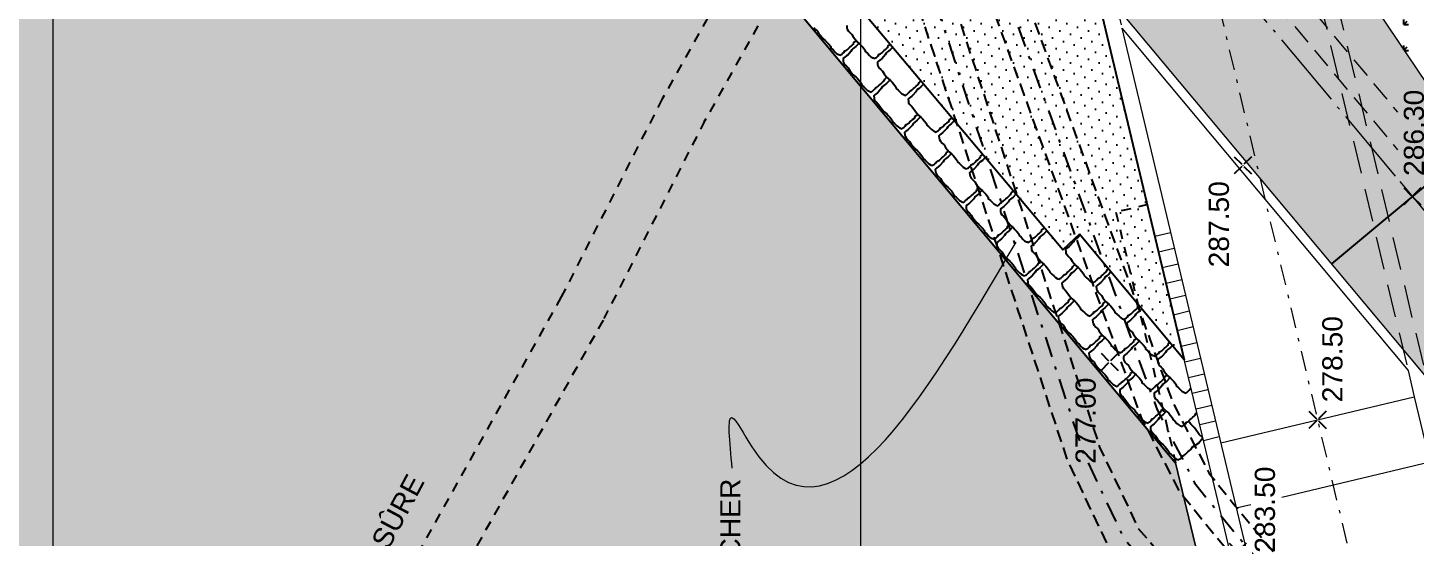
# Model space of a CAD drawing. Extents: x 62405 to 62842, y 108162 to 109685.
# Drawn here: x 62449.22 to 62492.18, y 109525.98 to 109541.76 of the extents above; entities that cross this region are included whole.
import ezdxf
from ezdxf.enums import TextEntityAlignment as Align

# ---------------------------------------------------------------- set-up
doc = ezdxf.new("R2010")
doc.units = 0
doc.header["$LTSCALE"] = 0.999976
doc.header["$MEASUREMENT"] = 0
for name, pattern in [('ACAD_ISO04W100', [30, 24, -3, 0, -3]), ('DOT', [0.55, 0.3, -0.25]), ('NASCOSTA', [9.525, 6.35, -3.175]), ('TRATTEGGIATA', [19.05, 12.7, -6.35]), ('TRATTEGGIATA2', [9.525, 6.35, -3.175]), ('TRATTOPUNTO2', [12.7, 6.35, -3.175, 0, -3.175])]:
    doc.linetypes.add(name, pattern=pattern)
for name, color, linetype in [('Bâti', 7, 'Continuous'), ('colore lago', 131, 'Continuous'), ('Conduite 1000', 170, 'Continuous'), ('coordinate', 2, 'Continuous'), ('DIME', 6, 'Continuous'), ('Limite fiume', 6, 'Continuous'), ('LIN010CO', 2, 'Continuous'), ('LIN010TR', 2, 'NASCOSTA'), ('LIN018CO', 6, 'Continuous'), ('LIN018TR', 6, 'NASCOSTA'), ('LIN025CO', 7, 'Continuous'), ('LIN035CO', 1, 'Continuous'), ('pendenze', 2, 'Continuous'), ('scavo 1', 254, 'Continuous'), ('sezioni', 7, 'Continuous'), ('TEXT035', 1, 'Continuous')]:
    doc.layers.add(name, color=color, linetype=linetype)
doc.layers.add('Colori bordi', color=5, linetype='Continuous', plot=False)
doc.styles.add('ARIAL', font='arial.ttf')

# ---------------------------------------------------------------- blocks, each defined once
blk = doc.blocks.new('quote')
at = {"layer": 'LIN018CO'}
for p, q in [((0.001, 0.001), (-0.001, -0.001)), ((0.001, -0.001), (-0.001, 0.001))]:
    blk.add_line(p, q, dxfattribs=at)
at = {"layer": 'LIN035CO'}
for p, q in [((-0.013, 0.013), (-0.106, 0.106)), ((0.106, 0.106), (0.013, 0.013)), ((-0.013, -0.013), (-0.106, -0.106)), ((0.106, -0.106), (0.013, -0.013))]:
    blk.add_line(p, q, dxfattribs=at)
at = {"layer": 'TEXT035', "style": 'ARIAL'}
blk.add_attdef('VALORE', text='', height=0.25, dxfattribs=at).set_placement((0, 0.33), align=Align.CENTER)

msp = doc.modelspace()

# ---------------------------------------------------------------- hatches: boundary and pattern name
at = {"layer": 'colore lago', "ltscale": 2.5}
msp.add_hatch(color=256, dxfattribs=at).paths.add_polyline_path([(62418.386, 109536.339), (62418.985, 109535.375), (62423.804, 109527.74), (62427.401, 109522.066), (62428.917, 109522.33), (62431.999, 109520.483), (62435.209, 109517.103), (62435.248, 109508.375), (62442.532, 109497.745), (62448.327, 109490.271), (62450.507, 109487.501), (62519.333, 109487.501), (62517.305, 109489.509), (62515.162, 109489.283), (62513.59, 109490.987), (62513.852, 109495.246), (62504.852, 109507.641), (62496.282, 109519.444), (62493.401, 109518.757), (62485.503, 109525.16), (62484.758, 109528.288), (62471.397, 109544.28), (62471.521, 109544.381), (62471.307, 109544.63), (62466.582, 109550.14), (62461.323, 109555.669), (62452.234, 109564.908), (62445.975, 109571.355), (62438.597, 109578.993), (62431.968, 109586.051), (62422.759, 109596.383), (62419.614, 109600.43), (62418.386, 109602.152)])
at = {"layer": 'DIME'}
h = msp.add_hatch(dxfattribs=at)
h.set_pattern_fill('GRASS', color=256, scale=0.8, angle=-44.9999, style=0)
h.set_pattern_definition([(45.00005, (61944.618, 109724.25573), (-7.6e-07, 0.8), [0.15, -0.9813709]), (5e-05, (61944.618, 109724.2557), (-8e-07, 0.8), [0.15, -0.65]), (90.00005, (61944.618, 109724.2557), (-0.8, -8e-07), [0.15, -0.65])])
h.paths.add_polyline_path([(62492.313, 109543.599), (62493.508, 109541.961), (62493.87, 109541.407), (62494.088, 109541.074), (62494.373, 109541.142), (62493.957, 109541.768), (62490.126, 109547.608), (62490.225, 109547.101), (62490.3, 109546.356), (62490.374, 109545.611), (62490.449, 109544.866), (62490.464, 109544.718), (62491.091, 109543.95), (62493.171, 109540.856), (62494.045, 109541.064)])
h.paths.add_polyline_path([(62495.302, 109539.224), (62494.045, 109541.064), (62493.171, 109540.856), (62494.64, 109538.67)])
h.paths.add_polyline_path([(62495.684, 109538.689), (62495.465, 109538.975), (62495.302, 109539.224), (62494.64, 109538.67), (62495.842, 109536.881), (62496.571, 109537.4), (62496.449, 109537.586)])
h.paths.add_polyline_path([(62497.255, 109536.297), (62497.031, 109536.7), (62496.571, 109537.4), (62495.842, 109536.881), (62496.584, 109535.777), (62496.638, 109535.819)])
h.paths.add_polyline_path([(62496.584, 109535.777), (62494.64, 109538.67), (62493.868, 109538.026), (62496.302, 109534.794), (62496.741, 109534.332), (62496.75, 109534.324), (62496.24, 109534.947), (62496.024, 109535.342)])
h.paths.add_polyline_path([(62494.64, 109538.67), (62493.171, 109540.856), (62492.132, 109540.608), (62493.868, 109538.026)])
h.paths.add_polyline_path([(62491.091, 109543.95), (62491.065, 109543.982), (62490.577, 109543.589), (62490.598, 109543.377), (62490.624, 109542.852), (62492.132, 109540.608), (62493.171, 109540.856)])
h.paths.add_polyline_path([(62491.785, 109540.765), (62496.604, 109541.922), (62496.423, 109542.677), (62491.604, 109541.52)], flags=9)
at = {"layer": 'Limite fiume', "linetype": 'Continuous'}
h = msp.add_hatch(dxfattribs=at)
h.set_pattern_fill('DOTS', color=256, scale=5, angle=-44.9999, style=0)
h.set_pattern_definition([(225.00005426, (0.10277, 999.94085), (0.1104857485, -0.33145619904), [0, -0.3125])])
h.paths.add_polyline_path([(62481.776, 109535.366), (62481.261, 109534.878), (62472.483, 109545.338), (62473.178, 109545.93), (62471.102, 109548.566), (62470.366, 109547.939), (62469.644, 109548.644), (62474.162, 109552.434), (62480.831, 109544.839), (62482.217, 109543.261), (62485.026, 109531.477)])
at = {"layer": 'scavo 1'}
msp.add_hatch(color=256, dxfattribs=at).paths.add_polyline_path([(62471.01, 109566.95), (62490.287, 109543.354), (62493.868, 109538.026), (62496.302, 109534.794), (62498.473, 109532.507), (62499.4, 109531.059), (62500.442, 109530.191), (62502.093, 109528.83), (62504.467, 109527.208), (62507.064, 109524.292), (62507.501, 109523.45), (62508, 109522.241), (62508.782, 109521.102), (62509.886, 109519.928), (62512.198, 109517.473), (62513.479, 109516.121), (62514.44, 109514.804), (62516.041, 109512.919), (62517.447, 109510.814), (62518.571, 109509.21), (62519.852, 109507.691), (62521.103, 109506.321), (62522.265, 109504.564), (62522.384, 109503.79), (62523.04, 109502.181), (62523.963, 109501.139), (62525.363, 109499.62), (62526.882, 109498.16), (62527.663, 109497.205), (62524.715, 109494.745), (62493.673, 109531.901), (62492.516, 109530.934), (62481.544, 109544.066), (62482.701, 109545.034), (62468.3, 109562.272), (62452.365, 109578.929), (62458.034, 109583.666), (62469.779, 109568.539)])

# ---------------------------------------------------------------- linework, layer by layer
at = {"layer": 'Bâti', "linetype": 'DOT'}
for p, q in [((62470.535, 109542.537), (62468.861, 109539.553)), ((62471.824, 109541.814), (62470.15, 109538.83)), ((62468.861, 109539.553), (62465.739, 109533.423)), ((62470.179, 109538.882), (62467.057, 109532.752)), ((62483.9, 109536.282), (62482.909, 109536.045)), ((62482.909, 109536.045), (62484.758, 109528.288)), ((62465.739, 109533.423), (62459.812, 109522.821)), ((62467.031, 109532.701), (62461.104, 109522.099))]:
    msp.add_line(p, q, dxfattribs=at)
at = {"layer": 'Colori bordi', "linetype": 'Continuous', "lineweight": 0, "flags": 128}
msp.add_lwpolyline([(62485.503, 109525.16), (62484.758, 109528.288), (62471.397, 109544.28), (62471.521, 109544.381), (62471.307, 109544.63), (62466.582, 109550.14), (62461.323, 109555.669), (62452.234, 109564.908), (62445.975, 109571.355), (62438.597, 109578.993), (62431.968, 109586.051), (62422.759, 109596.383), (62419.614, 109600.43), (62418.386, 109602.152), (62418.386, 109536.339), (62418.985, 109535.375), (62423.804, 109527.74), (62427.401, 109522.066)], dxfattribs=at)
at = {"layer": 'Conduite 1000', "linetype": 'TRATTEGGIATA2', "ltscale": 0.06, "flags": 128}
for points, elevation in [([(62462.951, 109569.266), (62468.482, 109563.313), (62474.066, 109557.787), (62475.014, 109556.513), (62475.806, 109554.754), (62477.042, 109551.158), (62484.673, 109530.139), (62485.796, 109527.96), (62486.539, 109527.03), (62496.147, 109515.461), (62498.015, 109513.188), (62499.314, 109511.67), (62499.508, 109511.447), (62501.86, 109508.75), (62502.044, 109508.532), (62503.096, 109507.296), (62503.169, 109507.21), (62506.669, 109502.962), (62510.917, 109497.796), (62515.172, 109492.623), (62520.198, 109486.553), (62525.225, 109480.482), (62530.361, 109474.313), (62535.499, 109468.144), (62540.212, 109462.497), (62544.926, 109456.851), (62565.713, 109432.084), (62567.128, 109430.36), (62568.411, 109428.898), (62569.163, 109427.961), (62570.114, 109426.834), (62570.457, 109426.45), (62575.082, 109420.662), (62582.399, 109411.97), (62582.754, 109410.872), (62581.736, 109410.542), (62581.445, 109411.441), (62574.254, 109419.984), (62569.64, 109425.759), (62569.306, 109426.133), (62568.337, 109427.281), (62567.592, 109428.209), (62566.312, 109429.667), (62564.89, 109431.401), (62544.106, 109456.164), (62539.391, 109461.812), (62534.677, 109467.459), (62529.539, 109473.629), (62524.402, 109479.799), (62519.374, 109485.87), (62514.347, 109491.942), (62510.09, 109497.117), (62505.844, 109502.281), (62502.347, 109506.525), (62502.28, 109506.604), (62501.229, 109507.839), (62501.048, 109508.052), (62498.701, 109510.744), (62498.504, 109510.971), (62497.195, 109512.501), (62495.322, 109514.78), (62485.71, 109526.354), (62484.894, 109527.375), (62483.691, 109529.709), (62476.034, 109550.802), (62474.81, 109554.36), (62474.086, 109555.967), (62473.256, 109557.084), (62467.714, 109562.568), (62462.167, 109568.537)], 279.04), ([(62463.405, 109565.574), (62465.133, 109563.791), (62469.02, 109559.793), (62472.915, 109555.789), (62473.768, 109554.683), (62474.27, 109553.501), (62475.053, 109551.212), (62475.959, 109548.424), (62476.864, 109545.64), (62482.403, 109528.776), (62483.598, 109526.257), (62484.158, 109525.609), (62494.437, 109513.44), (62495.976, 109511.575), (62496.99, 109510.456), (62498.469, 109508.942), (62499.969, 109507.403), (62500.142, 109507.214), (62501.341, 109505.952), (62503.051, 109503.871), (62504.767, 109501.782), (62509.889, 109495.622), (62515.014, 109489.461), (62518.195, 109485.622), (62525.264, 109477.098), (62530.391, 109470.978), (62534.032, 109466.633), (62535.529, 109464.845), (62535.642, 109464.708), (62536.737, 109463.404), (62545.242, 109453.253), (62545.418, 109453.044), (62561.204, 109434.247), (62563.166, 109431.887), (62565.561, 109428.98), (62566.396, 109428.011), (62567.418, 109426.731), (62568.805, 109425.067), (62572.623, 109420.422), (62576.608, 109415.646), (62580.658, 109410.792), (62581.152, 109409.337), (62580.139, 109408.993), (62579.709, 109410.26), (62575.787, 109414.96), (62571.799, 109419.739), (62567.981, 109424.384), (62566.589, 109426.054), (62565.572, 109427.328), (62564.743, 109428.291), (62562.342, 109431.205), (62560.383, 109433.561), (62544.599, 109452.356), (62544.422, 109452.566), (62535.917, 109462.716), (62534.82, 109464.023), (62534.706, 109464.161), (62533.211, 109465.946), (62529.571, 109470.291), (62524.442, 109476.413), (62517.372, 109484.939), (62514.19, 109488.777), (62509.066, 109494.938), (62503.943, 109501.1), (62502.224, 109503.191), (62500.538, 109505.243), (62499.359, 109506.485), (62499.192, 109506.668), (62497.703, 109508.194), (62496.211, 109509.723), (62495.167, 109510.875), (62493.616, 109512.754), (62483.344, 109524.914), (62482.694, 109525.668), (62481.407, 109528.378), (62475.846, 109545.308), (62474.941, 109548.093), (62474.037, 109550.874), (62473.27, 109553.119), (62472.836, 109554.139), (62472.105, 109555.087), (62468.252, 109559.048), (62464.365, 109563.045), (62462.637, 109564.829)], 277.833)]:
    msp.add_lwpolyline(points, close=True, dxfattribs=dict(at, elevation=elevation))
at = {"layer": 'Conduite 1000', "linetype": 'TRATTOPUNTO2', "ltscale": 0.1, "flags": 128}
for points, elevation in [([(62462.559, 109568.901), (62468.098, 109562.94), (62473.661, 109557.435), (62474.55, 109556.24), (62475.308, 109554.557), (62476.538, 109550.98), (62484.182, 109529.924), (62485.345, 109527.667), (62486.124, 109526.692), (62495.734, 109515.121), (62497.605, 109512.844), (62498.909, 109511.32), (62499.105, 109511.096), (62501.454, 109508.401), (62501.636, 109508.186), (62502.688, 109506.95), (62502.758, 109506.868), (62506.256, 109502.622), (62510.504, 109497.456), (62514.759, 109492.282), (62519.786, 109486.211), (62524.813, 109480.14), (62529.95, 109473.971), (62535.088, 109467.802), (62539.801, 109462.154), (62544.516, 109456.507), (62565.301, 109431.742), (62566.72, 109430.013), (62568.001, 109428.553), (62568.75, 109427.621), (62569.71, 109426.484), (62570.049, 109426.105), (62574.668, 109420.323), (62581.922, 109411.705), (62582.245, 109410.707)], 279.04), ([(62463.021, 109565.201), (62464.749, 109563.418), (62468.636, 109559.42), (62472.51, 109555.438), (62473.302, 109554.411), (62473.77, 109553.31), (62474.545, 109551.043), (62475.45, 109548.258), (62476.355, 109545.474), (62481.905, 109528.577), (62483.146, 109525.962), (62483.751, 109525.261), (62494.026, 109513.097), (62495.571, 109511.225), (62496.601, 109510.09), (62498.086, 109508.568), (62499.58, 109507.036), (62499.751, 109506.85), (62500.939, 109505.597), (62502.637, 109503.531), (62504.355, 109501.441), (62509.478, 109495.28), (62514.602, 109489.119), (62517.784, 109485.281), (62524.853, 109476.755), (62529.981, 109470.634), (62533.622, 109466.289), (62535.117, 109464.503), (62535.231, 109464.366), (62536.327, 109463.06), (62544.832, 109452.909), (62545.008, 109452.7), (62560.794, 109433.904), (62562.754, 109431.546), (62565.152, 109428.636), (62565.984, 109427.67), (62567.003, 109426.392), (62568.393, 109424.725), (62572.211, 109420.08), (62576.198, 109415.303), (62580.184, 109410.526), (62580.646, 109409.165)], 277.833)]:
    msp.add_lwpolyline(points, dxfattribs=dict(at, elevation=elevation))
at = {"layer": 'coordinate', "linetype": 'Continuous', "lineweight": 0}
for p, q in [((62450, 109685.001), (62450, 109487.501)), ((62475, 109685.001), (62475, 109487.501))]:
    msp.add_line(p, q, dxfattribs=at)
at = {"layer": 'Limite fiume', "linetype": 'Continuous'}
msp.add_line((62471.397, 109544.28), (62484.758, 109528.288), dxfattribs=at)
at = {"layer": 'Limite fiume', "linetype": 'Continuous', "flags": 128}
msp.add_lwpolyline([(62481.776, 109535.366), (62481.261, 109534.878), (62472.483, 109545.338), (62473.178, 109545.93), (62471.102, 109548.566), (62470.366, 109547.939), (62469.644, 109548.644), (62474.162, 109552.434), (62480.831, 109544.839), (62482.217, 109543.261), (62485.026, 109531.477)], close=True, dxfattribs=at)
at = {"layer": 'LIN010CO', "ltscale": 0.1}
msp.add_line((62493.868, 109538.026), (62489.582, 109534.445), dxfattribs=at)
at = {"layer": 'LIN010CO', "linetype": 'Continuous', "lineweight": 0}
for p, q in [((62484.229, 109534.818), (62484.716, 109534.934)), ((62484.345, 109534.332), (62484.832, 109534.448)), ((62484.461, 109533.845), (62484.948, 109533.961)), ((62484.577, 109533.359), (62485.063, 109533.475)), ((62484.693, 109532.873), (62485.179, 109532.989)), ((62484.809, 109532.386), (62485.295, 109532.502)), ((62484.925, 109531.9), (62485.411, 109532.016)), ((62485.041, 109531.413), (62485.527, 109531.529)), ((62485.157, 109530.927), (62485.643, 109531.043)), ((62485.273, 109530.441), (62485.759, 109530.557)), ((62485.389, 109529.954), (62485.875, 109530.07)), ((62485.505, 109529.468), (62485.991, 109529.584)), ((62492.628, 109528.307), (62488.046, 109527.215)), ((62487.084, 109526.986), (62486.636, 109526.879))]:
    msp.add_line(p, q, dxfattribs=at)
at = {"layer": 'LIN010CO', "linetype": 'TRATTOPUNTO2', "lineweight": 0, "ltscale": 0.1, "flags": 128}
msp.add_lwpolyline([(62452.113, 109685.001), (62492.147, 109517.041)], dxfattribs=at)
at = {"layer": 'LIN010TR', "lineweight": 0, "ltscale": 0.1}
for p, q in [((62482.946, 109549.535), (62491.63, 109539.141)), ((62482.946, 109548.372), (62491.63, 109537.978))]:
    msp.add_line(p, q, dxfattribs=at)
at = {"layer": 'LIN018CO', "lineweight": 0}
msp.add_spline([(62471.033, 109528.123), (62471.033, 109529.682), (62471.633, 109528.783), (62479.819, 109535.116)], degree=3, dxfattribs=at)
at = {"layer": 'LIN018TR', "linetype": 'ACAD_ISO04W100', "lineweight": 0, "ltscale": 0.1}
for p, q in [((62482.068, 109548.521), (62491.63, 109537.077)), ((62491.7, 109536.993), (62526.064, 109495.861))]:
    msp.add_line(p, q, dxfattribs=at)
at = {"layer": 'LIN025CO', "linetype": 'TRATTEGGIATA', "lineweight": 0, "ltscale": 0.08}
for p, q in [((62455.279, 109685.001), (62491.953, 109531.14)), ((62449.617, 109682.188), (62483.092, 109541.745)), ((62483.357, 109569.357), (62492.516, 109530.934))]:
    msp.add_line(p, q, dxfattribs=at)
at = {"layer": 'LIN035CO', "linetype": 'Continuous', "lineweight": 0}
for p, q in [((62486.548, 109525.091), (62482.217, 109543.261)), ((62490.287, 109543.354), (62493.868, 109538.026)), ((62483.092, 109541.745), (62487.034, 109525.207)), ((62483.092, 109541.745), (62491.953, 109531.14)), ((62484.113, 109535.304), (62484.6, 109535.42)), ((62491.953, 109531.14), (62492.145, 109530.331)), ((62492.145, 109530.331), (62494.591, 109520.069)), ((62485.62, 109528.982), (62486.107, 109529.098)), ((62484.758, 109528.288), (62485.503, 109525.16))]:
    msp.add_line(p, q, dxfattribs=at)
at = {"layer": 'LIN035CO', "linetype": 'Continuous', "lineweight": 0, "flags": 128}
msp.add_lwpolyline([(62468.3, 109562.272), (62482.701, 109545.034), (62481.544, 109544.066), (62492.516, 109530.934), (62493.673, 109531.901), (62524.715, 109494.745)], dxfattribs=at)
at = {"layer": 'pendenze', "linetype": 'Continuous', "flags": 128}
for points in [[(62473.558, 109541.762), (62473.613, 109541.706), (62473.669, 109541.65), (62473.715, 109541.573), (62473.769, 109541.503), (62473.827, 109541.436), (62473.911, 109541.364), (62473.963, 109541.312), (62474.007, 109541.261), (62474.079, 109541.171), (62474.087, 109541.122), (62474.153, 109541.069), (62474.219, 109541.002), (62474.26, 109540.962), (62474.317, 109540.928), (62474.317, 109540.928), (62474.335, 109540.923), (62474.378, 109540.906), (62474.409, 109540.926), (62474.429, 109540.943), (62474.449, 109540.96), (62474.484, 109540.991), (62474.513, 109541.037), (62474.555, 109541.052), (62474.59, 109541.076), (62474.63, 109541.117), (62474.669, 109541.152), (62474.712, 109541.189), (62474.756, 109541.227), (62474.783, 109541.251), (62474.798, 109541.305), (62474.837, 109541.332), (62474.868, 109541.359)], [(62474.574, 109541.825), (62474.58, 109541.754), (62474.588, 109541.713), (62474.622, 109541.659), (62474.677, 109541.603), (62474.732, 109541.547), (62474.778, 109541.47), (62474.833, 109541.4), (62474.891, 109541.333), (62474.975, 109541.26), (62475.026, 109541.209), (62475.071, 109541.158), (62475.142, 109541.067), (62475.15, 109541.019), (62475.217, 109540.966), (62475.282, 109540.899), (62475.324, 109540.859), (62475.381, 109540.825), (62475.381, 109540.825), (62475.399, 109540.82), (62475.442, 109540.803), (62475.473, 109540.823), (62475.493, 109540.84), (62475.512, 109540.857), (62475.548, 109540.888), (62475.577, 109540.934), (62475.618, 109540.949), (62475.653, 109540.973), (62475.693, 109541.014), (62475.733, 109541.048), (62475.776, 109541.086), (62475.819, 109541.124), (62475.847, 109541.148), (62475.862, 109541.202), (62475.901, 109541.229), (62475.918, 109541.244)], [(62474.959, 109541.274), (62474.942, 109541.262), (62474.855, 109541.172), (62474.777, 109541.111), (62474.733, 109541.073), (62474.704, 109541.02), (62474.604, 109540.912), (62474.572, 109540.885), (62474.49, 109540.82), (62474.462, 109540.789), (62474.468, 109540.718), (62474.476, 109540.677), (62474.51, 109540.623), (62474.565, 109540.567), (62474.62, 109540.511), (62474.667, 109540.434), (62474.721, 109540.364), (62474.779, 109540.297), (62474.863, 109540.225), (62474.915, 109540.173), (62474.959, 109540.122), (62475.03, 109540.032), (62475.038, 109539.983), (62475.105, 109539.93), (62475.17, 109539.863), (62475.212, 109539.823), (62475.269, 109539.789), (62475.269, 109539.789), (62475.287, 109539.784), (62475.33, 109539.767), (62475.361, 109539.787), (62475.381, 109539.804), (62475.4, 109539.821), (62475.436, 109539.852), (62475.465, 109539.898), (62475.507, 109539.913), (62475.541, 109539.937), (62475.581, 109539.978), (62475.621, 109540.013), (62475.664, 109540.05), (62475.707, 109540.088), (62475.735, 109540.112), (62475.75, 109540.166), (62475.789, 109540.193), (62475.82, 109540.22)], [(62475.997, 109541.15), (62475.918, 109541.069), (62475.84, 109541.007), (62475.797, 109540.97), (62475.767, 109540.916), (62475.667, 109540.809), (62475.636, 109540.781), (62475.554, 109540.717), (62475.526, 109540.686), (62475.532, 109540.615), (62475.54, 109540.574), (62475.573, 109540.52), (62475.628, 109540.464), (62475.684, 109540.408), (62475.73, 109540.331), (62475.784, 109540.261), (62475.843, 109540.194), (62475.926, 109540.121), (62475.978, 109540.07), (62476.023, 109540.019), (62476.094, 109539.928), (62476.102, 109539.88), (62476.168, 109539.827), (62476.234, 109539.76), (62476.275, 109539.72), (62476.332, 109539.686), (62476.332, 109539.686), (62476.35, 109539.681), (62476.393, 109539.663), (62476.424, 109539.684), (62476.444, 109539.701), (62476.464, 109539.718), (62476.499, 109539.749), (62476.528, 109539.795), (62476.57, 109539.81), (62476.605, 109539.834), (62476.645, 109539.875), (62476.684, 109539.909), (62476.728, 109539.947), (62476.771, 109539.985), (62476.798, 109540.009), (62476.813, 109540.063), (62476.852, 109540.09), (62476.872, 109540.107)], [(62475.911, 109540.135), (62475.894, 109540.123), (62475.806, 109540.033), (62475.728, 109539.972), (62475.685, 109539.934), (62475.655, 109539.881), (62475.555, 109539.773), (62475.524, 109539.746), (62475.442, 109539.681), (62475.414, 109539.65), (62475.42, 109539.579), (62475.428, 109539.538), (62475.461, 109539.484), (62475.516, 109539.428), (62475.572, 109539.372), (62475.618, 109539.295), (62475.672, 109539.225), (62475.731, 109539.158), (62475.814, 109539.086), (62475.866, 109539.034), (62475.911, 109538.983), (62475.982, 109538.893), (62475.99, 109538.844), (62476.056, 109538.791), (62476.122, 109538.724), (62476.163, 109538.684), (62476.22, 109538.65), (62476.22, 109538.65), (62476.238, 109538.645), (62476.282, 109538.628), (62476.313, 109538.648), (62476.332, 109538.665), (62476.352, 109538.682), (62476.387, 109538.713), (62476.416, 109538.759), (62476.458, 109538.774), (62476.493, 109538.798), (62476.533, 109538.839), (62476.572, 109538.873), (62476.616, 109538.911), (62476.659, 109538.949), (62476.686, 109538.973), (62476.701, 109539.027), (62476.74, 109539.054), (62476.771, 109539.081)], [(62476.951, 109540.013), (62476.87, 109539.929), (62476.792, 109539.868), (62476.748, 109539.831), (62476.719, 109539.777), (62476.619, 109539.67), (62476.587, 109539.642), (62476.505, 109539.578), (62476.477, 109539.547), (62476.483, 109539.476), (62476.492, 109539.435), (62476.525, 109539.381), (62476.58, 109539.325), (62476.635, 109539.269), (62476.682, 109539.192), (62476.736, 109539.122), (62476.794, 109539.055), (62476.878, 109538.982), (62476.93, 109538.931), (62476.974, 109538.879), (62477.046, 109538.789), (62477.053, 109538.741), (62477.12, 109538.688), (62477.185, 109538.621), (62477.227, 109538.581), (62477.284, 109538.547), (62477.284, 109538.547), (62477.302, 109538.542), (62477.345, 109538.524), (62477.376, 109538.544), (62477.396, 109538.562), (62477.415, 109538.579), (62477.451, 109538.61), (62477.48, 109538.656), (62477.522, 109538.671), (62477.557, 109538.695), (62477.596, 109538.736), (62477.636, 109538.77), (62477.679, 109538.808), (62477.722, 109538.846), (62477.75, 109538.87), (62477.765, 109538.924), (62477.804, 109538.951), (62477.826, 109538.971)], [(62476.862, 109538.996), (62476.846, 109538.984), (62476.758, 109538.894), (62476.68, 109538.833), (62476.636, 109538.795), (62476.607, 109538.741), (62476.507, 109538.634), (62476.475, 109538.606), (62476.393, 109538.542), (62476.365, 109538.511), (62476.371, 109538.44), (62476.38, 109538.399), (62476.413, 109538.345), (62476.468, 109538.289), (62476.523, 109538.233), (62476.57, 109538.156), (62476.624, 109538.086), (62476.682, 109538.019), (62476.766, 109537.946), (62476.818, 109537.895), (62476.862, 109537.844), (62476.934, 109537.754), (62476.941, 109537.705), (62477.008, 109537.652), (62477.073, 109537.585), (62477.115, 109537.545), (62477.172, 109537.511), (62477.172, 109537.511), (62477.19, 109537.506), (62477.233, 109537.489), (62477.264, 109537.509), (62477.284, 109537.526), (62477.303, 109537.543), (62477.339, 109537.574), (62477.368, 109537.62), (62477.41, 109537.635), (62477.445, 109537.659), (62477.485, 109537.7), (62477.524, 109537.734), (62477.567, 109537.772), (62477.61, 109537.81), (62477.638, 109537.834), (62477.653, 109537.888), (62477.692, 109537.915), (62477.723, 109537.942)], [(62477.905, 109538.877), (62477.822, 109538.79), (62477.743, 109538.729), (62477.7, 109538.692), (62477.67, 109538.638), (62477.57, 109538.531), (62477.539, 109538.503), (62477.457, 109538.439), (62477.429, 109538.408), (62477.435, 109538.337), (62477.443, 109538.296), (62477.476, 109538.242), (62477.532, 109538.186), (62477.587, 109538.13), (62477.633, 109538.053), (62477.688, 109537.983), (62477.746, 109537.916), (62477.829, 109537.843), (62477.881, 109537.792), (62477.926, 109537.74), (62477.997, 109537.65), (62478.005, 109537.602), (62478.071, 109537.549), (62478.137, 109537.482), (62478.179, 109537.442), (62478.235, 109537.408), (62478.235, 109537.408), (62478.254, 109537.403), (62478.297, 109537.385), (62478.328, 109537.405), (62478.347, 109537.423), (62478.367, 109537.44), (62478.402, 109537.47), (62478.432, 109537.517), (62478.473, 109537.532), (62478.508, 109537.556), (62478.548, 109537.597), (62478.587, 109537.631), (62478.631, 109537.669), (62478.674, 109537.707), (62478.702, 109537.731), (62478.716, 109537.785), (62478.755, 109537.812), (62478.78, 109537.834)], [(62477.814, 109537.857), (62477.797, 109537.845), (62477.71, 109537.755), (62477.631, 109537.694), (62477.588, 109537.656), (62477.558, 109537.602), (62477.459, 109537.495), (62477.427, 109537.467), (62477.345, 109537.403), (62477.317, 109537.372), (62477.323, 109537.301), (62477.331, 109537.26), (62477.364, 109537.206), (62477.42, 109537.15), (62477.475, 109537.094), (62477.521, 109537.017), (62477.576, 109536.947), (62477.634, 109536.88), (62477.717, 109536.807), (62477.769, 109536.756), (62477.814, 109536.705), (62477.885, 109536.615), (62477.893, 109536.566), (62477.96, 109536.513), (62478.025, 109536.446), (62478.067, 109536.406), (62478.123, 109536.372), (62478.123, 109536.372), (62478.142, 109536.367), (62478.185, 109536.35), (62478.216, 109536.37), (62478.235, 109536.387), (62478.255, 109536.404), (62478.291, 109536.435), (62478.32, 109536.481), (62478.361, 109536.496), (62478.396, 109536.52), (62478.436, 109536.561), (62478.475, 109536.595), (62478.519, 109536.633), (62478.562, 109536.671), (62478.59, 109536.695), (62478.605, 109536.749), (62478.643, 109536.776), (62478.674, 109536.803)], [(62478.859, 109537.74), (62478.773, 109537.651), (62478.695, 109537.59), (62478.652, 109537.553), (62478.622, 109537.499), (62478.522, 109537.392), (62478.491, 109537.364), (62478.408, 109537.3), (62478.38, 109537.269), (62478.387, 109537.198), (62478.395, 109537.157), (62478.428, 109537.102), (62478.483, 109537.047), (62478.539, 109536.991), (62478.585, 109536.914), (62478.639, 109536.844), (62478.697, 109536.777), (62478.781, 109536.704), (62478.833, 109536.653), (62478.877, 109536.601), (62478.949, 109536.511), (62478.956, 109536.463), (62479.023, 109536.41), (62479.089, 109536.343), (62479.13, 109536.303), (62479.187, 109536.269), (62479.187, 109536.269), (62479.205, 109536.264), (62479.248, 109536.246), (62479.279, 109536.266), (62479.299, 109536.284), (62479.319, 109536.301), (62479.354, 109536.331), (62479.383, 109536.378), (62479.425, 109536.393), (62479.46, 109536.417), (62479.5, 109536.458), (62479.539, 109536.492), (62479.582, 109536.53), (62479.626, 109536.568), (62479.653, 109536.592), (62479.668, 109536.646), (62479.707, 109536.673), (62479.735, 109536.697)], [(62478.766, 109536.718), (62478.749, 109536.706), (62478.661, 109536.616), (62478.583, 109536.554), (62478.54, 109536.517), (62478.51, 109536.463), (62478.41, 109536.356), (62478.379, 109536.328), (62478.296, 109536.264), (62478.268, 109536.233), (62478.275, 109536.162), (62478.283, 109536.121), (62478.316, 109536.067), (62478.371, 109536.011), (62478.427, 109535.955), (62478.473, 109535.878), (62478.527, 109535.808), (62478.585, 109535.741), (62478.669, 109535.668), (62478.721, 109535.617), (62478.765, 109535.566), (62478.837, 109535.476), (62478.845, 109535.427), (62478.911, 109535.374), (62478.977, 109535.307), (62479.018, 109535.267), (62479.075, 109535.233), (62479.075, 109535.233), (62479.093, 109535.228), (62479.136, 109535.211), (62479.167, 109535.231), (62479.187, 109535.248), (62479.207, 109535.265), (62479.242, 109535.296), (62479.271, 109535.342), (62479.313, 109535.357), (62479.348, 109535.381), (62479.388, 109535.422), (62479.427, 109535.456), (62479.47, 109535.494), (62479.514, 109535.532), (62479.541, 109535.556), (62479.556, 109535.61), (62479.595, 109535.637), (62479.626, 109535.664)], [(62479.813, 109536.603), (62479.812, 109536.602), (62479.725, 109536.512), (62479.646, 109536.451), (62479.603, 109536.414), (62479.574, 109536.36), (62479.474, 109536.253), (62479.442, 109536.225), (62479.36, 109536.161), (62479.332, 109536.129), (62479.338, 109536.059), (62479.346, 109536.018), (62479.38, 109535.963), (62479.435, 109535.908), (62479.49, 109535.852), (62479.536, 109535.775), (62479.591, 109535.705), (62479.649, 109535.638), (62479.733, 109535.565), (62479.784, 109535.514), (62479.829, 109535.462), (62479.9, 109535.372), (62479.908, 109535.324), (62479.975, 109535.271), (62480.04, 109535.204), (62480.082, 109535.164), (62480.139, 109535.13), (62480.139, 109535.13), (62480.157, 109535.125), (62480.2, 109535.107), (62480.231, 109535.127), (62480.251, 109535.145), (62480.27, 109535.162), (62480.306, 109535.192), (62480.335, 109535.238), (62480.376, 109535.254), (62480.411, 109535.277), (62480.451, 109535.319), (62480.491, 109535.353), (62480.534, 109535.391), (62480.577, 109535.429), (62480.605, 109535.453), (62480.62, 109535.507), (62480.659, 109535.534), (62480.689, 109535.56)], [(62479.717, 109535.579), (62479.7, 109535.567), (62479.613, 109535.477), (62479.535, 109535.415), (62479.491, 109535.378), (62479.462, 109535.324), (62479.362, 109535.217), (62479.33, 109535.189), (62479.248, 109535.125), (62479.22, 109535.094), (62479.226, 109535.023), (62479.234, 109534.982), (62479.268, 109534.928), (62479.323, 109534.872), (62479.378, 109534.816), (62479.425, 109534.739), (62479.479, 109534.669), (62479.537, 109534.602), (62479.621, 109534.529), (62479.673, 109534.478), (62479.717, 109534.427), (62479.788, 109534.337), (62479.796, 109534.288), (62479.863, 109534.235), (62479.928, 109534.168), (62479.97, 109534.128), (62480.027, 109534.094), (62480.027, 109534.094), (62480.045, 109534.089), (62480.088, 109534.072), (62480.119, 109534.092), (62480.139, 109534.109), (62480.158, 109534.126), (62480.194, 109534.157), (62480.223, 109534.203), (62480.265, 109534.218), (62480.299, 109534.242), (62480.339, 109534.283), (62480.379, 109534.317), (62480.422, 109534.355), (62480.465, 109534.393), (62480.493, 109534.417), (62480.508, 109534.471), (62480.547, 109534.498), (62480.578, 109534.525)], [(62480.768, 109535.466), (62480.764, 109535.463), (62480.676, 109535.373), (62480.598, 109535.312), (62480.555, 109535.275), (62480.525, 109535.221), (62480.425, 109535.114), (62480.394, 109535.086), (62480.312, 109535.022), (62480.284, 109534.99), (62480.29, 109534.92), (62480.298, 109534.879), (62480.331, 109534.824), (62480.386, 109534.769), (62480.442, 109534.713), (62480.488, 109534.636), (62480.542, 109534.566), (62480.601, 109534.499), (62480.684, 109534.426), (62480.736, 109534.375), (62480.781, 109534.323), (62480.852, 109534.233), (62480.86, 109534.185), (62480.926, 109534.132), (62480.992, 109534.065), (62481.033, 109534.025), (62481.09, 109533.991), (62481.09, 109533.991), (62481.108, 109533.986), (62481.151, 109533.968), (62481.182, 109533.988), (62481.202, 109534.006), (62481.222, 109534.023), (62481.257, 109534.053), (62481.286, 109534.099), (62481.328, 109534.115), (62481.363, 109534.138), (62481.403, 109534.18), (62481.442, 109534.214), (62481.486, 109534.252), (62481.529, 109534.29), (62481.556, 109534.314), (62481.571, 109534.368), (62481.61, 109534.395), (62481.641, 109534.422)], [(62481.803, 109535.335), (62481.74, 109535.27), (62481.662, 109535.209), (62481.618, 109535.172), (62481.589, 109535.118), (62481.489, 109535.011), (62481.457, 109534.983), (62481.375, 109534.919), (62481.347, 109534.887), (62481.353, 109534.817), (62481.361, 109534.775), (62481.395, 109534.721), (62481.45, 109534.666), (62481.505, 109534.61), (62481.552, 109534.533), (62481.606, 109534.463), (62481.664, 109534.396), (62481.748, 109534.323), (62481.8, 109534.271), (62481.844, 109534.22), (62481.916, 109534.13), (62481.923, 109534.082), (62481.99, 109534.029), (62482.055, 109533.961), (62482.097, 109533.922), (62482.154, 109533.888), (62482.154, 109533.888), (62482.172, 109533.883), (62482.215, 109533.865), (62482.246, 109533.885), (62482.266, 109533.902), (62482.285, 109533.919), (62482.321, 109533.95), (62482.35, 109533.996), (62482.392, 109534.012), (62482.427, 109534.035), (62482.466, 109534.077), (62482.506, 109534.111), (62482.549, 109534.149), (62482.592, 109534.186), (62482.62, 109534.21), (62482.635, 109534.265), (62482.674, 109534.292), (62482.674, 109534.292)], [(62480.669, 109534.44), (62480.652, 109534.428), (62480.564, 109534.338), (62480.486, 109534.276), (62480.443, 109534.239), (62480.413, 109534.185), (62480.313, 109534.078), (62480.282, 109534.05), (62480.2, 109533.986), (62480.172, 109533.955), (62480.178, 109533.884), (62480.186, 109533.843), (62480.219, 109533.789), (62480.274, 109533.733), (62480.33, 109533.677), (62480.376, 109533.6), (62480.43, 109533.53), (62480.489, 109533.463), (62480.572, 109533.39), (62480.624, 109533.339), (62480.669, 109533.288), (62480.74, 109533.198), (62480.748, 109533.149), (62480.814, 109533.096), (62480.88, 109533.029), (62480.921, 109532.989), (62480.978, 109532.955), (62480.978, 109532.955), (62480.996, 109532.95), (62481.04, 109532.933), (62481.071, 109532.953), (62481.09, 109532.97), (62481.11, 109532.987), (62481.145, 109533.018), (62481.174, 109533.064), (62481.216, 109533.079), (62481.251, 109533.103), (62481.291, 109533.144), (62481.33, 109533.178), (62481.374, 109533.216), (62481.417, 109533.254), (62481.444, 109533.278), (62481.459, 109533.332), (62481.498, 109533.359), (62481.529, 109533.386)], [(62481.732, 109534.337), (62481.716, 109534.324), (62481.628, 109534.234), (62481.55, 109534.173), (62481.506, 109534.136), (62481.477, 109534.082), (62481.377, 109533.975), (62481.345, 109533.947), (62481.263, 109533.883), (62481.235, 109533.851), (62481.241, 109533.781), (62481.25, 109533.74), (62481.283, 109533.685), (62481.338, 109533.63), (62481.393, 109533.574), (62481.44, 109533.497), (62481.494, 109533.427), (62481.552, 109533.36), (62481.636, 109533.287), (62481.688, 109533.236), (62481.732, 109533.184), (62481.804, 109533.094), (62481.811, 109533.046), (62481.878, 109532.993), (62481.943, 109532.926), (62481.985, 109532.886), (62482.042, 109532.852), (62482.042, 109532.852), (62482.06, 109532.847), (62482.103, 109532.829), (62482.134, 109532.849), (62482.154, 109532.867), (62482.173, 109532.884), (62482.209, 109532.914), (62482.238, 109532.96), (62482.28, 109532.976), (62482.315, 109532.999), (62482.354, 109533.041), (62482.394, 109533.075), (62482.437, 109533.113), (62482.48, 109533.151), (62482.508, 109533.175), (62482.523, 109533.229), (62482.562, 109533.256), (62482.593, 109533.283)], [(62482.754, 109534.196), (62482.691, 109534.131), (62482.613, 109534.07), (62482.57, 109534.033), (62482.54, 109533.979), (62482.44, 109533.872), (62482.409, 109533.844), (62482.327, 109533.78), (62482.299, 109533.748), (62482.305, 109533.678), (62482.313, 109533.636), (62482.346, 109533.582), (62482.402, 109533.527), (62482.457, 109533.471), (62482.503, 109533.394), (62482.557, 109533.323), (62482.616, 109533.257), (62482.699, 109533.184), (62482.751, 109533.132), (62482.796, 109533.081), (62482.867, 109532.991), (62482.875, 109532.943), (62482.941, 109532.89), (62483.007, 109532.822), (62483.049, 109532.783), (62483.105, 109532.749), (62483.105, 109532.749), (62483.123, 109532.744), (62483.167, 109532.726), (62483.198, 109532.746), (62483.217, 109532.763), (62483.237, 109532.78), (62483.272, 109532.811), (62483.301, 109532.857), (62483.343, 109532.873), (62483.378, 109532.896), (62483.418, 109532.938), (62483.457, 109532.972), (62483.501, 109533.01), (62483.544, 109533.047), (62483.572, 109533.071), (62483.586, 109533.126), (62483.625, 109533.153), (62483.625, 109533.153)], [(62481.62, 109533.301), (62481.604, 109533.289), (62481.516, 109533.199), (62481.438, 109533.137), (62481.394, 109533.1), (62481.365, 109533.046), (62481.265, 109532.939), (62481.233, 109532.911), (62481.151, 109532.847), (62481.123, 109532.816), (62481.129, 109532.745), (62481.138, 109532.704), (62481.171, 109532.65), (62481.226, 109532.594), (62481.281, 109532.538), (62481.328, 109532.461), (62481.382, 109532.391), (62481.44, 109532.324), (62481.524, 109532.251), (62481.576, 109532.2), (62481.62, 109532.149), (62481.692, 109532.058), (62481.699, 109532.01), (62481.766, 109531.957), (62481.831, 109531.89), (62481.873, 109531.85), (62481.93, 109531.816), (62481.93, 109531.816), (62481.948, 109531.811), (62481.991, 109531.793), (62482.022, 109531.814), (62482.042, 109531.831), (62482.061, 109531.848), (62482.097, 109531.879), (62482.126, 109531.925), (62482.168, 109531.94), (62482.203, 109531.964), (62482.243, 109532.005), (62482.282, 109532.039), (62482.325, 109532.077), (62482.368, 109532.115), (62482.396, 109532.139), (62482.411, 109532.193), (62482.45, 109532.22), (62482.481, 109532.247)], [(62482.684, 109533.198), (62482.667, 109533.185), (62482.58, 109533.095), (62482.501, 109533.034), (62482.458, 109532.997), (62482.428, 109532.943), (62482.328, 109532.836), (62482.297, 109532.808), (62482.215, 109532.744), (62482.187, 109532.712), (62482.193, 109532.642), (62482.201, 109532.601), (62482.234, 109532.546), (62482.29, 109532.491), (62482.345, 109532.435), (62482.391, 109532.358), (62482.446, 109532.288), (62482.504, 109532.221), (62482.587, 109532.148), (62482.639, 109532.097), (62482.684, 109532.045), (62482.755, 109531.955), (62482.763, 109531.907), (62482.829, 109531.854), (62482.895, 109531.787), (62482.937, 109531.747), (62482.993, 109531.713), (62482.993, 109531.713), (62483.012, 109531.708), (62483.055, 109531.69), (62483.086, 109531.71), (62483.105, 109531.727), (62483.125, 109531.745), (62483.16, 109531.775), (62483.19, 109531.821), (62483.231, 109531.837), (62483.266, 109531.86), (62483.306, 109531.902), (62483.345, 109531.936), (62483.389, 109531.974), (62483.432, 109532.012), (62483.46, 109532.035), (62483.474, 109532.09), (62483.513, 109532.117), (62483.544, 109532.144)], [(62483.706, 109533.057), (62483.643, 109532.992), (62483.565, 109532.931), (62483.522, 109532.894), (62483.492, 109532.84), (62483.392, 109532.733), (62483.361, 109532.705), (62483.278, 109532.641), (62483.25, 109532.609), (62483.256, 109532.539), (62483.265, 109532.497), (62483.298, 109532.443), (62483.353, 109532.388), (62483.408, 109532.332), (62483.455, 109532.255), (62483.509, 109532.184), (62483.567, 109532.118), (62483.651, 109532.045), (62483.703, 109531.993), (62483.747, 109531.942), (62483.819, 109531.852), (62483.826, 109531.804), (62483.893, 109531.751), (62483.959, 109531.683), (62484, 109531.644), (62484.057, 109531.61), (62484.057, 109531.61), (62484.075, 109531.605), (62484.118, 109531.587), (62484.149, 109531.607), (62484.169, 109531.624), (62484.189, 109531.641), (62484.224, 109531.672), (62484.253, 109531.718), (62484.295, 109531.734), (62484.33, 109531.757), (62484.37, 109531.799), (62484.409, 109531.833), (62484.452, 109531.871), (62484.496, 109531.908), (62484.523, 109531.932), (62484.538, 109531.987), (62484.577, 109532.014), (62484.577, 109532.014)], [(62482.572, 109532.162), (62482.555, 109532.15), (62482.468, 109532.06), (62482.389, 109531.998), (62482.346, 109531.961), (62482.316, 109531.907), (62482.217, 109531.8), (62482.185, 109531.772), (62482.103, 109531.708), (62482.075, 109531.677), (62482.081, 109531.606), (62482.089, 109531.565), (62482.122, 109531.511), (62482.178, 109531.455), (62482.233, 109531.399), (62482.279, 109531.322), (62482.334, 109531.252), (62482.392, 109531.185), (62482.476, 109531.112), (62482.527, 109531.061), (62482.572, 109531.01), (62482.643, 109530.919), (62482.651, 109530.871), (62482.718, 109530.818), (62482.783, 109530.751), (62482.825, 109530.711), (62482.881, 109530.677), (62482.881, 109530.677), (62482.9, 109530.672), (62482.943, 109530.654), (62482.974, 109530.674), (62482.993, 109530.692), (62483.013, 109530.709), (62483.049, 109530.74), (62483.078, 109530.786), (62483.119, 109530.801), (62483.154, 109530.825), (62483.194, 109530.866), (62483.233, 109530.9), (62483.277, 109530.938), (62483.32, 109530.976), (62483.348, 109531), (62483.363, 109531.054), (62483.401, 109531.081), (62483.432, 109531.108)], [(62483.636, 109532.058), (62483.619, 109532.046), (62483.531, 109531.956), (62483.453, 109531.895), (62483.41, 109531.858), (62483.38, 109531.804), (62483.28, 109531.697), (62483.249, 109531.669), (62483.166, 109531.605), (62483.138, 109531.573), (62483.145, 109531.503), (62483.153, 109531.461), (62483.186, 109531.407), (62483.241, 109531.352), (62483.297, 109531.296), (62483.343, 109531.219), (62483.397, 109531.149), (62483.455, 109531.082), (62483.539, 109531.009), (62483.591, 109530.958), (62483.635, 109530.906), (62483.707, 109530.816), (62483.714, 109530.768), (62483.781, 109530.715), (62483.847, 109530.648), (62483.888, 109530.608), (62483.945, 109530.574), (62483.945, 109530.574), (62483.963, 109530.569), (62484.006, 109530.551), (62484.037, 109530.571), (62484.057, 109530.588), (62484.077, 109530.606), (62484.112, 109530.636), (62484.141, 109530.682), (62484.183, 109530.698), (62484.218, 109530.721), (62484.258, 109530.763), (62484.297, 109530.797), (62484.34, 109530.835), (62484.384, 109530.873), (62484.411, 109530.896), (62484.426, 109530.951), (62484.465, 109530.978), (62484.496, 109531.005)], [(62484.657, 109531.918), (62484.595, 109531.853), (62484.516, 109531.792), (62484.473, 109531.755), (62484.444, 109531.701), (62484.344, 109531.593), (62484.312, 109531.566), (62484.23, 109531.502), (62484.202, 109531.47), (62484.208, 109531.4), (62484.216, 109531.358), (62484.249, 109531.304), (62484.305, 109531.249), (62484.36, 109531.193), (62484.406, 109531.116), (62484.461, 109531.045), (62484.519, 109530.979), (62484.603, 109530.906), (62484.654, 109530.854), (62484.699, 109530.803), (62484.77, 109530.713), (62484.778, 109530.665), (62484.845, 109530.612), (62484.91, 109530.544), (62484.952, 109530.505), (62485.009, 109530.471), (62485.009, 109530.471), (62485.027, 109530.466), (62485.07, 109530.448), (62485.101, 109530.468), (62485.12, 109530.485), (62485.14, 109530.502), (62485.176, 109530.533), (62485.205, 109530.579), (62485.237, 109530.591)], [(62483.524, 109531.023), (62483.507, 109531.011), (62483.419, 109530.92), (62483.341, 109530.859), (62483.298, 109530.822), (62483.268, 109530.768), (62483.168, 109530.661), (62483.137, 109530.633), (62483.054, 109530.569), (62483.026, 109530.538), (62483.033, 109530.467), (62483.041, 109530.426), (62483.074, 109530.372), (62483.129, 109530.316), (62483.185, 109530.26), (62483.231, 109530.183), (62483.285, 109530.113), (62483.343, 109530.046), (62483.427, 109529.973), (62483.479, 109529.922), (62483.523, 109529.87), (62483.595, 109529.78), (62483.603, 109529.732), (62483.669, 109529.679), (62483.735, 109529.612), (62483.776, 109529.572), (62483.833, 109529.538), (62483.833, 109529.538), (62483.851, 109529.533), (62483.894, 109529.515), (62483.925, 109529.535), (62483.945, 109529.553), (62483.965, 109529.57), (62484, 109529.601), (62484.029, 109529.647), (62484.071, 109529.662), (62484.106, 109529.686), (62484.146, 109529.727), (62484.185, 109529.761), (62484.228, 109529.799), (62484.272, 109529.837), (62484.299, 109529.861), (62484.314, 109529.915), (62484.353, 109529.942), (62484.384, 109529.969)], [(62484.587, 109530.919), (62484.57, 109530.907), (62484.483, 109530.817), (62484.404, 109530.756), (62484.361, 109530.719), (62484.332, 109530.665), (62484.232, 109530.558), (62484.2, 109530.53), (62484.118, 109530.466), (62484.09, 109530.434), (62484.096, 109530.364), (62484.104, 109530.322), (62484.138, 109530.268), (62484.193, 109530.213), (62484.248, 109530.157), (62484.294, 109530.08), (62484.349, 109530.01), (62484.407, 109529.943), (62484.491, 109529.87), (62484.542, 109529.819), (62484.587, 109529.767), (62484.658, 109529.677), (62484.666, 109529.629), (62484.733, 109529.576), (62484.798, 109529.509), (62484.84, 109529.469), (62484.897, 109529.435), (62484.897, 109529.435), (62484.915, 109529.43), (62484.958, 109529.412), (62484.989, 109529.432), (62485.009, 109529.449), (62485.028, 109529.467), (62485.064, 109529.497), (62485.093, 109529.543), (62485.134, 109529.559), (62485.169, 109529.582), (62485.209, 109529.624), (62485.249, 109529.658), (62485.292, 109529.696), (62485.335, 109529.733), (62485.363, 109529.757), (62485.378, 109529.812), (62485.416, 109529.839)], [(62484.475, 109529.884), (62484.458, 109529.871), (62484.371, 109529.781), (62484.293, 109529.72), (62484.249, 109529.683), (62484.22, 109529.629), (62484.12, 109529.522), (62484.088, 109529.494), (62484.006, 109529.43), (62483.978, 109529.399), (62483.984, 109529.328), (62483.992, 109529.287), (62484.026, 109529.232), (62484.081, 109529.177), (62484.136, 109529.121), (62484.183, 109529.044), (62484.237, 109528.974), (62484.295, 109528.907), (62484.379, 109528.834), (62484.431, 109528.783), (62484.475, 109528.731), (62484.546, 109528.641), (62484.554, 109528.593), (62484.621, 109528.54), (62484.686, 109528.473), (62484.728, 109528.433), (62484.785, 109528.399), (62484.785, 109528.399), (62484.803, 109528.394), (62484.846, 109528.376), (62484.877, 109528.396), (62484.897, 109528.414), (62484.916, 109528.431), (62484.952, 109528.461), (62484.981, 109528.508), (62485.023, 109528.523), (62485.057, 109528.547), (62485.097, 109528.588), (62485.137, 109528.622), (62485.18, 109528.66), (62485.223, 109528.698), (62485.251, 109528.722), (62485.266, 109528.776), (62485.467, 109528.893), (62485.603, 109529.055)], [(62485.603, 109529.055), (62485.488, 109529.167), (62485.367, 109529.329), (62485.33, 109529.383), (62485.229, 109529.483), (62485.182, 109529.538), (62485.153, 109529.571)]]:
    msp.add_lwpolyline(points, dxfattribs=at)
at = {"layer": 'sezioni', "linetype": 'Continuous', "lineweight": 0}
for p, q in [((62484.113, 109535.304), (62484.6, 109535.42)), ((62486.153, 109528.903), (62492.145, 109530.331))]:
    msp.add_line(p, q, dxfattribs=at)

# ---------------------------------------------------------------- block references
ref = msp.add_blockref('quote', (62492.083, 109536.534), dxfattribs=dict(xscale=2.5, yscale=2.5, zscale=2.5, rotation=90.00005426352453))
ref.add_attrib('VALORE', '286.30', dxfattribs={"layer": 'TEXT035', "height": 0.625, "rotation": 90.0001, "style": 'ARIAL'}).set_placement((62492.446, 109538.502), align=Align.CENTER)
ref = msp.add_blockref('quote', (62486.837, 109537.496), dxfattribs=dict(xscale=2.5, yscale=2.5, zscale=2.5, rotation=90.00005426352453))
ref.add_attrib('VALORE', '287.50', dxfattribs={"layer": 'TEXT035', "height": 0.625, "rotation": 90.0001, "style": 'ARIAL'}).set_placement((62486.407, 109535.672), align=Align.CENTER)
ref = msp.add_blockref('quote', (62489.149, 109529.617), dxfattribs=dict(xscale=2.5, yscale=2.5, zscale=2.5, rotation=90.00005426352453))
ref.add_attrib('VALORE', '278.50', dxfattribs={"layer": 'TEXT035', "height": 0.625, "rotation": 90.0001, "style": 'ARIAL'}).set_placement((62489.922, 109531.495), align=Align.CENTER)
ref = msp.add_blockref('quote', (62482.712, 109531.413), dxfattribs=dict(xscale=2.5, yscale=2.5, zscale=2.5, rotation=90.00005426352453))
ref.add_attrib('VALORE', '277.00', dxfattribs={"layer": 'TEXT035', "height": 0.625, "rotation": 90.0001, "style": 'ARIAL'}).set_placement((62482.282, 109529.59), align=Align.CENTER)
ref = msp.add_blockref('quote', (62486.678, 109525.532), dxfattribs=dict(xscale=2.5, yscale=2.5, zscale=2.5, rotation=90.00005426352453))
ref.add_attrib('VALORE', '283.50', dxfattribs={"layer": 'TEXT035', "height": 0.625, "rotation": 90.0001, "style": 'ARIAL'}).set_placement((62487.832, 109526.835), align=Align.CENTER)

# ---------------------------------------------------------------- texts
at = {"layer": 'coordinate', "color": 1, "style": 'ARIAL'}
msp.add_text('EN GABIONS OU BLOCS ROCHER', height=0.625, rotation=90.0001, dxfattribs=at).set_placement((62471.284, 109513.583))
at = {"layer": 'TEXT035', "linetype": 'Continuous', "lineweight": 0, "style": 'ARIAL'}
msp.add_text('CANALISATION AU FOND DE LA SÛRE', height=0.625, rotation=61.885, dxfattribs=at).set_placement((62453.98, 109513.585))

doc.saveas('drawing.dxf')
